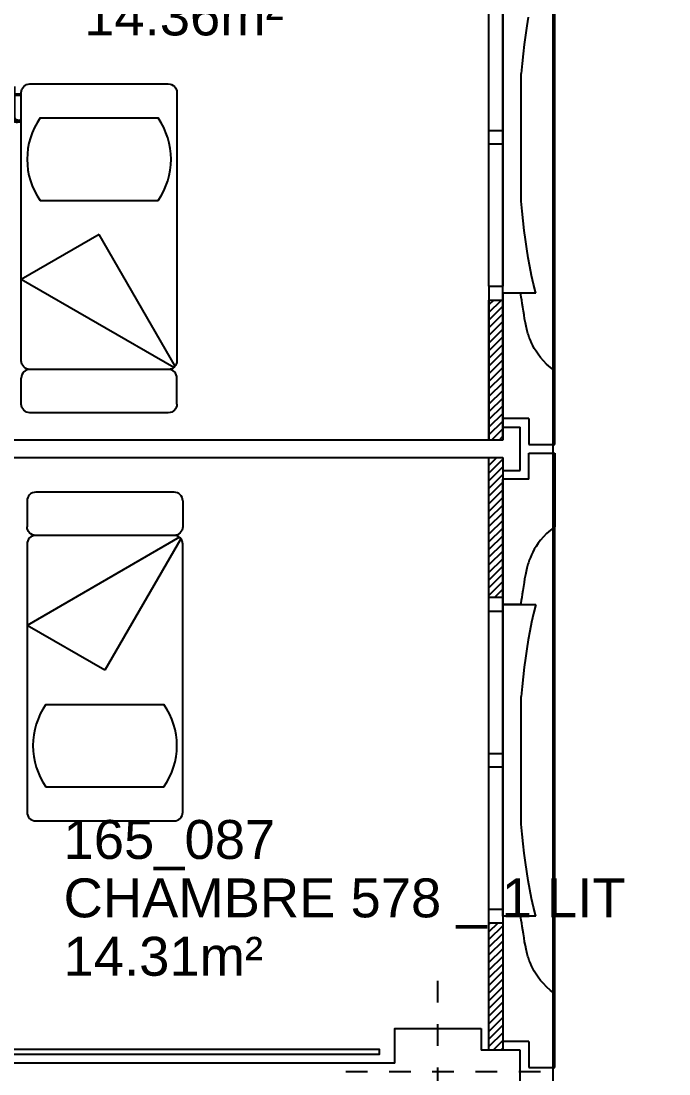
# Model space of a CAD drawing. Header units: metres. Extents: x -5 to 211, y -2 to 116.
# Drawn here: x 164.22 to 167.96, y 85.33 to 91.42 of the extents above; entities that cross this region are included whole.
import ezdxf

# ---------------------------------------------------------------- set-up
doc = ezdxf.new("R2010")
doc.units = ezdxf.units.M
doc.header["$MEASUREMENT"] = 0
doc.linetypes.add('CACHÉ', pattern=[0.25, 0.125, -0.125])
doc.linetypes.add('CONTINU', pattern=[0])
doc.layers.get('0').update_dxf_attribs({"linetype": 'CONTINUOUS'})
for name, color, linetype in [('001 axes', 1, 'CONTINUOUS'), ('004 isolation', 7, 'CONTINUOUS'), ('009 main courante', 171, 'CONTINUOUS'), ('400 Lits', 150, 'CONTINUOUS'), ('A_CHASS', 4, 'CONTINUOUS'), ('A_Etiqu_Local', 8, 'CONTINUOUS'), ('A_MURS_ALÈG', 7, 'CONTINU'), ('A_MURS_CLOI', 7, 'CONTINUOUS'), ('A_MURS_STRU', 7, 'CONTINU'), ('CONTOUR', 54, 'CONTINUOUS')]:
    doc.layers.add(name, color=color, linetype=linetype)
doc.styles.add('Attribut', font='arial.ttf')

# ---------------------------------------------------------------- blocks, each defined once
blk = doc.blocks.new('A_Etiqu_Local')
at = {"style": 'Attribut', "flags": 1}
for tag, p in [('CODE_HOPITAL', (-0.4463, 1.9645)), ('CODE_SITE', (-0.4463, 1.7395)), ('CODE_BATIMENT', (-0.4463, 1.5145)), ('CODE_SECTEUR', (-0.4463, 1.2895)), ('CODE_ETAGE', (-0.4463, 1.0645)), ('NOM_NORMALISE', (-0.4463, -0.843)), ('SECTEUR_ACTIVITE', (-0.4463, -1.068)), ('SOUS_SECTEUR_ACTIVITE', (-0.4463, -1.293)), ('VOLUME', (-0.4463, -1.518)), ('SERVICE', (-0.4463, -1.743)), ('CODE_UG', (-0.4463, -1.968)), ('CODE_UA', (-0.4463, -2.193)), ('CODE_POLE', (-0.4463, -2.418)), ('OCCUPANT_EXTERNE', (-0.4463, -2.643)), ('DISPONIBILITE', (-0.4463, -2.868)), ('ACCES_HANDICAPES', (-0.4463, -3.093)), ('NATURE_SOL', (-0.4463, -3.318)), ('RISQUE_LABORATOIRE', (-0.4463, -3.543)), ('AMIANTE', (-0.4463, -3.768))]:
    blk.add_attdef(tag, p, '', height=0.15, dxfattribs=at)
at = {"layer": 'A_Etiqu_Local', "style": 'Attribut'}
for tag, p in [('CODE_PIECE', (-0.4437, 0.5281)), ('NOM_USAGE', (-0.4437, 0.1906)), ('SURFACE', (-0.4437, -0.1469))]:
    blk.add_attdef(tag, p, '', height=0.225, dxfattribs=at)

msp = doc.modelspace()

# ---------------------------------------------------------------- linework, layer by layer
at = {"layer": '001 axes', "color": 8, "linetype": 'CACHÉ'}
for p, q in [((166.6252, 84.7462), (166.6252, 85.9462)), ((167.2176, 85.3462), (166.0327, 85.3462))]:
    msp.add_line(p, q, dxfattribs=at)
at = {"layer": '004 isolation', "color": 8, "linetype": 'Continuous'}
for p, q in [((166.9202, 89.8865), (167.0002, 89.8865)), ((166.9202, 89.8865), (166.9202, 88.9965)), ((167.0002, 88.9965), (167.0002, 89.8865)), ((166.9483, 89.8065), (166.9202, 89.7784)), ((166.9202, 89.7342), (166.9925, 89.8065)), ((166.9202, 88.9967), (166.9202, 89.8065)), ((166.9202, 89.8065), (167.0002, 89.8065)), ((167.0002, 89.77), (166.9202, 89.69)), ((167.0002, 89.8065), (167.0002, 88.9967)), ((166.9202, 89.6458), (167.0002, 89.7258)), ((167.0002, 89.6816), (166.9202, 89.6016)), ((166.9202, 89.5574), (167.0002, 89.6374)), ((167.0002, 89.5932), (166.9202, 89.5132)), ((166.9202, 89.469), (167.0002, 89.549)), ((167.0002, 89.5048), (166.9202, 89.4248)), ((166.9202, 89.3806), (167.0002, 89.4606)), ((167.0002, 89.4164), (166.9202, 89.3364)), ((166.9202, 89.2922), (167.0002, 89.3723)), ((167.0002, 89.3281), (166.9202, 89.2481)), ((166.9202, 89.2039), (167.0002, 89.2839)), ((167.0002, 89.2397), (166.9202, 89.1597)), ((166.9202, 89.1154), (167.0002, 89.1955)), ((167.0002, 89.1513), (166.9202, 89.0713)), ((166.9202, 89.0271), (167.0002, 89.1071)), ((167.0002, 89.0629), (166.934, 88.9967)), ((167.0002, 89.0714), (167.1002, 89.0714)), ((167.1002, 88.8217), (167.1002, 89.0714)), ((167.0002, 88.9967), (166.9202, 88.9967)), ((166.9782, 88.9967), (167.0002, 89.0187)), ((166.9219, 88.8962), (166.9201, 88.8944)), ((166.9201, 88.8502), (166.9661, 88.8962)), ((166.9201, 88.8962), (167.0001, 88.8962)), ((166.9202, 88.0865), (166.9201, 88.8962)), ((167.0001, 88.886), (166.9201, 88.806)), ((166.9201, 88.7618), (167.0001, 88.8418)), ((166.9202, 88.8965), (167.0002, 88.8965)), ((166.9202, 88.0065), (166.9202, 88.8965)), ((167.0001, 88.8962), (167.0002, 88.0865)), ((167.0002, 88.8965), (167.0002, 88.0065)), ((167.0001, 88.7977), (166.9201, 88.7176)), ((167.0002, 88.8217), (167.1002, 88.8217)), ((166.9201, 88.6734), (167.0001, 88.7534)), ((167.0001, 88.7093), (166.9201, 88.6293)), ((166.9201, 88.5851), (167.0001, 88.6651)), ((167.0002, 88.6209), (166.9201, 88.5409)), ((166.9201, 88.4967), (167.0002, 88.5767)), ((167.0002, 88.5325), (166.9201, 88.4525)), ((166.9202, 88.4083), (167.0002, 88.4883)), ((167.0002, 88.4441), (166.9202, 88.3641)), ((166.9202, 88.3199), (167.0002, 88.3999)), ((167.0002, 88.3557), (166.9202, 88.2757)), ((166.9202, 88.2315), (167.0002, 88.3115)), ((167.0002, 88.2674), (166.9202, 88.1874)), ((166.9202, 88.1431), (167.0002, 88.2231)), ((167.0002, 88.179), (166.9202, 88.099)), ((166.9519, 88.0865), (167.0002, 88.1348)), ((167.0002, 88.0865), (166.9202, 88.0865)), ((167.0002, 88.0906), (166.9961, 88.0865)), ((167.0002, 88.0065), (166.9202, 88.0065)), ((166.9202, 85.4714), (166.9202, 86.2865)), ((166.9202, 86.2865), (167.0002, 86.2865)), ((167.0002, 86.2865), (167.0002, 85.4714)), ((166.9281, 86.2065), (166.9202, 86.1986)), ((166.9202, 86.1544), (166.9723, 86.2065)), ((166.9202, 85.4714), (166.9202, 86.2065)), ((166.9202, 86.2065), (167.0002, 86.2065)), ((167.0002, 86.1902), (166.9202, 86.1102)), ((167.0002, 86.2065), (167.0002, 85.4714)), ((166.9202, 86.066), (167.0002, 86.146)), ((167.0002, 86.1018), (166.9202, 86.0218)), ((166.9202, 85.9776), (167.0002, 86.0576)), ((167.0002, 86.0135), (166.9202, 85.9335)), ((166.9202, 85.8893), (167.0002, 85.9692)), ((167.0002, 85.9251), (166.9202, 85.8451)), ((166.9202, 85.8009), (167.0002, 85.8809)), ((167.0002, 85.8367), (166.9202, 85.7567)), ((166.9202, 85.7125), (167.0002, 85.7925)), ((167.0002, 85.7483), (166.9202, 85.6683)), ((166.9202, 85.6241), (167.0002, 85.7041)), ((167.0002, 85.6599), (166.9202, 85.5799)), ((166.9202, 85.5357), (167.0002, 85.6157)), ((167.0002, 85.5715), (166.9202, 85.4915)), ((166.9442, 85.4714), (167.0002, 85.5273)), ((167.0002, 85.4714), (166.9202, 85.4714)), ((167.0002, 85.4831), (166.9884, 85.4714))]:
    msp.add_line(p, q, dxfattribs=at)
at = {"layer": '009 main courante', "color": 8, "linetype": 'Continuous'}
msp.add_lwpolyline([(163.3402, 85.4764), (166.2852, 85.4764), (166.2852, 85.4464), (163.3402, 85.4464)], dxfattribs=at)
at = {"layer": '400 Lits', "color": 8, "linetype": 'Continuous'}
for p, q in [((164.3256, 90.8584), (165.0072, 90.8584)), ((164.3256, 90.3813), (165.0072, 90.3813)), ((164.6664, 90.1845), (164.2164, 89.9247)), ((165.1055, 89.4239), (164.6664, 90.1845)), ((165.0976, 89.416), (164.2164, 89.9247)), ((165.0664, 89.4051), (164.2664, 89.4051)), ((164.2164, 89.2051), (164.2164, 89.3551)), ((165.1164, 89.2051), (165.1164, 89.3551)), ((164.2499, 88.6459), (164.2499, 88.4959)), ((165.1499, 88.6459), (165.1499, 88.4959)), ((165.1311, 88.435), (164.2499, 87.9263)), ((165.0999, 88.4459), (164.2999, 88.4459)), ((165.139, 88.427), (164.6999, 87.6664)), ((164.6999, 87.6664), (164.2499, 87.9263)), ((164.3591, 87.4697), (165.0407, 87.4697)), ((164.3591, 86.9926), (165.0407, 86.9926))]:
    msp.add_line(p, q, dxfattribs=at)
for points in [[(164.2164, 89.4548), (164.2164, 91.0051, -0.414213), (164.2664, 91.0551), (165.0664, 91.0551, -0.414214), (165.1164, 91.0051), (165.1164, 89.4548)], [(165.1164, 89.4551, -0.414213), (165.0664, 89.4051), (164.2664, 89.4051, -0.414214), (164.2164, 89.4551)], [(165.1164, 89.3551, 0.414213), (165.0664, 89.4051), (164.2664, 89.4051, 0.414214), (164.2164, 89.3551)], [(165.1164, 89.2051, -0.414213), (165.0664, 89.1551), (164.2664, 89.1551, -0.414214), (164.2164, 89.2051)], [(165.1499, 88.6459, 0.414213), (165.0999, 88.6959), (164.2999, 88.6959, 0.414214), (164.2499, 88.6459)], [(165.1499, 88.4959, -0.414213), (165.0999, 88.4459), (164.2999, 88.4459, -0.414214), (164.2499, 88.4959)], [(165.1499, 88.3959, 0.414213), (165.0999, 88.4459), (164.2999, 88.4459, 0.414214), (164.2499, 88.3959)], [(164.2499, 88.3961), (164.2499, 86.8459, 0.414214), (164.2999, 86.7959), (165.0999, 86.7959, 0.414214), (165.1499, 86.8459), (165.1499, 88.3961)]]:
    msp.add_lwpolyline(points, format="xyb", dxfattribs=at)
for centre, start, end in [((164.6664, 90.6198), 145.00777, 214.99254), ((164.6664, 90.6198), 325.00791, 34.99193), ((164.6999, 87.2312), 145.00777, 214.99254), ((164.6999, 87.2312), 325.00791, 34.99193)]:
    msp.add_arc(centre, 0.416, start, end, dxfattribs=at)
at = {"layer": 'A_CHASS', "color": 8, "linetype": 'Continuous'}
for p, q in [((166.9202, 89.8865), (166.9202, 91.6065)), ((167.0002, 91.6065), (167.0002, 89.8865)), ((166.9202, 86.2865), (166.9202, 88.0065)), ((167.0002, 88.0065), (167.0002, 86.2865))]:
    msp.add_line(p, q, dxfattribs=at)
for points in [[(166.9202, 90.7865), (167.0002, 90.7865)], [(167.0002, 90.7065), (166.9202, 90.7065)], [(166.9202, 87.1865), (167.0002, 87.1865)], [(167.0002, 87.1065), (166.9202, 87.1065)]]:
    msp.add_lwpolyline(points, dxfattribs=at)
at = {"layer": 'A_MURS_ALÈG', "color": 8, "ltscale": 200}
for p, q in [((167.3002, 89.3965), (167.3002, 92.0965)), ((167.0002, 89.8465), (167.0002, 91.6465)), ((167.1467, 91.4419), (167.1382, 91.39)), ((167.1305, 91.3374), (167.1236, 91.284)), ((167.1382, 91.39), (167.1305, 91.3374)), ((167.1236, 91.284), (167.1174, 91.2294)), ((167.1174, 91.2294), (167.1118, 91.1734)), ((167.1118, 91.1734), (167.1068, 91.1159)), ((167.1068, 90.3771), (167.1068, 91.1159)), ((167.1902, 89.8465), (167.0002, 89.8465)), ((167.3002, 85.7965), (167.3002, 88.4965)), ((167.0002, 86.2465), (167.0002, 88.0465)), ((167.0002, 88.0465), (167.1902, 88.0465)), ((167.1902, 88.0465), (167.1777, 87.9953)), ((167.1777, 87.9953), (167.1664, 87.9443)), ((167.1664, 87.9443), (167.156, 87.8932)), ((167.156, 87.8932), (167.1467, 87.8419)), ((167.1467, 87.8419), (167.1382, 87.79)), ((167.1382, 87.79), (167.1305, 87.7374)), ((167.1236, 87.684), (167.1174, 87.6293)), ((167.1305, 87.7374), (167.1236, 87.684)), ((167.1174, 87.6293), (167.1118, 87.5734)), ((167.1118, 87.5734), (167.1068, 87.5159)), ((167.1068, 86.7771), (167.1068, 87.5159)), ((167.1902, 86.2465), (167.0002, 86.2465))]:
    msp.add_line(p, q, dxfattribs=at)
for points in [[(167.1902, 89.8465), (167.1777, 89.8977), (167.1664, 89.9487), (167.156, 89.9998), (167.1467, 90.0511), (167.1382, 90.103), (167.1305, 90.1556), (167.1236, 90.2091), (167.1174, 90.2637), (167.1118, 90.3196), (167.1068, 90.3771)], [(167.1902, 86.2465), (167.1777, 86.2977), (167.1664, 86.3487), (167.156, 86.3998), (167.1467, 86.4511), (167.1382, 86.503), (167.1305, 86.5556), (167.1236, 86.6091), (167.1174, 86.6637), (167.1118, 86.7196), (167.1068, 86.7771)]]:
    msp.add_lwpolyline(points, dxfattribs=at)
at = {"layer": 'A_MURS_CLOI', "color": 8, "linetype": 'Continuous'}
for p, q in [((167.0002, 88.9965), (163.2802, 88.9965)), ((163.2802, 88.8965), (167.0002, 88.8965)), ((166.3752, 85.3965), (162.0502, 85.3965))]:
    msp.add_line(p, q, dxfattribs=at)
at = {"layer": 'A_MURS_STRU', "color": 8, "linetype": 'Continuous'}
for p, q in [((167.0002, 89.8465), (167.0002, 89.1214)), ((167.1002, 89.8465), (167.0002, 89.8465)), ((167.1049, 89.8366), (167.103, 89.8466)), ((167.1071, 89.8227), (167.1049, 89.8366)), ((167.1097, 89.8058), (167.1071, 89.8227)), ((167.1125, 89.7864), (167.1097, 89.8058)), ((167.1156, 89.7651), (167.1125, 89.7864)), ((167.119, 89.7428), (167.1156, 89.7651)), ((167.1226, 89.7199), (167.119, 89.7428)), ((167.1264, 89.6973), (167.1226, 89.7199)), ((167.1303, 89.6755), (167.1264, 89.6973)), ((167.1344, 89.6552), (167.1303, 89.6755)), ((167.1365, 89.6459), (167.1344, 89.6552)), ((167.1387, 89.637), (167.1365, 89.6459)), ((167.1409, 89.6285), (167.1387, 89.637)), ((167.1432, 89.6203), (167.1409, 89.6285)), ((167.1456, 89.6124), (167.1432, 89.6203)), ((167.148, 89.6048), (167.1456, 89.6124)), ((167.1506, 89.5973), (167.148, 89.6048)), ((167.1533, 89.5898), (167.1506, 89.5973)), ((167.1562, 89.5824), (167.1533, 89.5898)), ((167.1592, 89.5749), (167.1562, 89.5824)), ((167.1658, 89.5595), (167.1592, 89.5749)), ((167.1733, 89.5435), (167.1658, 89.5595)), ((167.182, 89.5271), (167.1733, 89.5435)), ((167.1923, 89.5101), (167.182, 89.5271)), ((167.2043, 89.4926), (167.1923, 89.5101)), ((167.2183, 89.4745), (167.2043, 89.4926)), ((167.2347, 89.4558), (167.2183, 89.4745)), ((167.2536, 89.4366), (167.2347, 89.4558)), ((167.2753, 89.4169), (167.2536, 89.4366)), ((167.3002, 89.3965), (167.2753, 89.4169)), ((167.3002, 88.9715), (167.3002, 89.3965)), ((167.1502, 89.1214), (167.0002, 89.1214)), ((167.1502, 89.1214), (167.1502, 88.9715)), ((167.1502, 88.9715), (167.3002, 88.9715)), ((167.1502, 88.7716), (167.1502, 88.9215)), ((167.1502, 88.9215), (167.3002, 88.9215)), ((167.3002, 88.9215), (167.3002, 88.4965)), ((167.1502, 88.7716), (167.0002, 88.7716)), ((167.0002, 88.0465), (167.0002, 88.7716)), ((167.2753, 88.4762), (167.2536, 88.4564)), ((167.3002, 88.4965), (167.2753, 88.4762)), ((167.2183, 88.4185), (167.2043, 88.4005)), ((167.2347, 88.4372), (167.2183, 88.4185)), ((167.2536, 88.4564), (167.2347, 88.4372)), ((167.182, 88.3659), (167.1733, 88.3495)), ((167.1923, 88.3829), (167.182, 88.3659)), ((167.2043, 88.4005), (167.1923, 88.3829)), ((167.1506, 88.2958), (167.148, 88.2882)), ((167.1533, 88.3032), (167.1506, 88.2958)), ((167.1562, 88.3107), (167.1533, 88.3032)), ((167.1592, 88.3182), (167.1562, 88.3107)), ((167.1658, 88.3336), (167.1592, 88.3182)), ((167.1733, 88.3495), (167.1658, 88.3336)), ((167.1344, 88.2378), (167.1303, 88.2175)), ((167.1365, 88.2472), (167.1344, 88.2378)), ((167.1387, 88.2561), (167.1365, 88.2472)), ((167.1409, 88.2646), (167.1387, 88.2561)), ((167.1432, 88.2727), (167.1409, 88.2646)), ((167.1456, 88.2806), (167.1432, 88.2727)), ((167.148, 88.2882), (167.1456, 88.2806)), ((167.1226, 88.1731), (167.119, 88.1502)), ((167.1264, 88.1957), (167.1226, 88.1731)), ((167.1303, 88.2175), (167.1264, 88.1957)), ((167.1125, 88.1067), (167.1097, 88.0872)), ((167.1156, 88.1279), (167.1125, 88.1067)), ((167.119, 88.1502), (167.1156, 88.1279)), ((167.1002, 88.0465), (167.0002, 88.0465)), ((167.1049, 88.0565), (167.103, 88.0464)), ((167.1071, 88.0703), (167.1049, 88.0565)), ((167.1097, 88.0872), (167.1071, 88.0703)), ((167.0002, 86.2465), (167.0002, 85.5214)), ((167.1002, 86.2465), (167.0002, 86.2465)), ((167.1049, 86.2366), (167.103, 86.2466)), ((167.1071, 86.2227), (167.1049, 86.2366)), ((167.1097, 86.2058), (167.1071, 86.2227)), ((167.1125, 86.1864), (167.1097, 86.2058)), ((167.1156, 86.1651), (167.1125, 86.1864)), ((167.119, 86.1428), (167.1156, 86.1651)), ((167.1226, 86.1199), (167.119, 86.1428)), ((167.1264, 86.0973), (167.1226, 86.1199)), ((167.1303, 86.0755), (167.1264, 86.0973)), ((167.1344, 86.0552), (167.1303, 86.0755)), ((167.1365, 86.0458), (167.1344, 86.0552)), ((167.1387, 86.0369), (167.1365, 86.0458)), ((167.1409, 86.0285), (167.1387, 86.0369)), ((167.1432, 86.0203), (167.1409, 86.0285)), ((167.1456, 86.0124), (167.1432, 86.0203)), ((167.148, 86.0048), (167.1456, 86.0124)), ((167.1506, 85.9973), (167.148, 86.0048)), ((167.1533, 85.9898), (167.1506, 85.9973)), ((167.1562, 85.9824), (167.1533, 85.9898)), ((167.1592, 85.9749), (167.1562, 85.9824)), ((167.1658, 85.9595), (167.1592, 85.9749)), ((167.1733, 85.9435), (167.1658, 85.9595)), ((167.182, 85.9271), (167.1733, 85.9435)), ((167.1923, 85.9101), (167.182, 85.9271)), ((167.2043, 85.8926), (167.1923, 85.9101)), ((167.2183, 85.8745), (167.2043, 85.8926)), ((167.2347, 85.8558), (167.2183, 85.8745)), ((167.2536, 85.8366), (167.2347, 85.8558)), ((167.2753, 85.8168), (167.2536, 85.8366)), ((167.3002, 85.7965), (167.2753, 85.8168)), ((167.3002, 85.3715), (167.3002, 85.7965)), ((166.8752, 85.5962), (166.8752, 85.4714)), ((167.1502, 85.5214), (167.0002, 85.5214)), ((167.1502, 85.5214), (167.1502, 85.3715)), ((167.1002, 85.4714), (166.8752, 85.4714)), ((167.1002, 85.2217), (167.1002, 85.4714)), ((167.1502, 85.3715), (167.3002, 85.3715))]:
    msp.add_line(p, q, dxfattribs=at)
msp.add_lwpolyline([(166.3752, 85.3965), (166.3752, 85.5962), (166.8752, 85.5962)], dxfattribs=at)
at = {"layer": 'CONTOUR', "color": 8}
msp.add_lwpolyline([(187.2502, 66.5211), (185.4002, 66.5211), (185.4002, 67.4961), (167.3002, 67.4961), (167.2905, 74.5461), (167.2905, 92.6961)], dxfattribs=at)

# ---------------------------------------------------------------- block references
at = {"layer": 'A_Etiqu_Local', "color": 8}
ref = msp.add_blockref('A_Etiqu_Local', (165.0239, 91.4824), dxfattribs=at)
ref.add_attrib('CODE_PIECE', '165_091', (164.5802, 92.0105), dxfattribs={"height": 0.225, "style": 'Attribut'})
ref.add_attrib('NOM_USAGE', 'CHAMBRE 577 _ 1 LIT', (164.5802, 91.673), dxfattribs={"height": 0.225, "style": 'Attribut'})
ref.add_attrib('SURFACE', '14.36m²', (164.5802, 91.3355), dxfattribs={"height": 0.225, "style": 'Attribut'})
ref = msp.add_blockref('A_Etiqu_Local', (162.5833, 90.6401), dxfattribs=at)
ref.add_attrib('CODE_PIECE', '162_090', (162.1396, 91.1682), dxfattribs={"height": 0.225, "style": 'Attribut'})
ref.add_attrib('NOM_USAGE', 'Ch 577 _ Sanit', (162.1396, 90.8307), dxfattribs={"height": 0.225, "style": 'Attribut'})
ref.add_attrib('SURFACE', '2.66m²', (162.1396, 90.4932), dxfattribs={"height": 0.225, "style": 'Attribut'})
ref = msp.add_blockref('A_Etiqu_Local', (164.9046, 86.0482), dxfattribs=at)
ref.add_attrib('CODE_PIECE', '165_087', (164.4609, 86.5763), dxfattribs={"height": 0.225, "style": 'Attribut'})
ref.add_attrib('NOM_USAGE', 'CHAMBRE 578 _ 1 LIT', (164.4609, 86.2388), dxfattribs={"height": 0.225, "style": 'Attribut'})
ref.add_attrib('SURFACE', '14.31m²', (164.4609, 85.9013), dxfattribs={"height": 0.225, "style": 'Attribut'})

doc.saveas('drawing.dxf')
